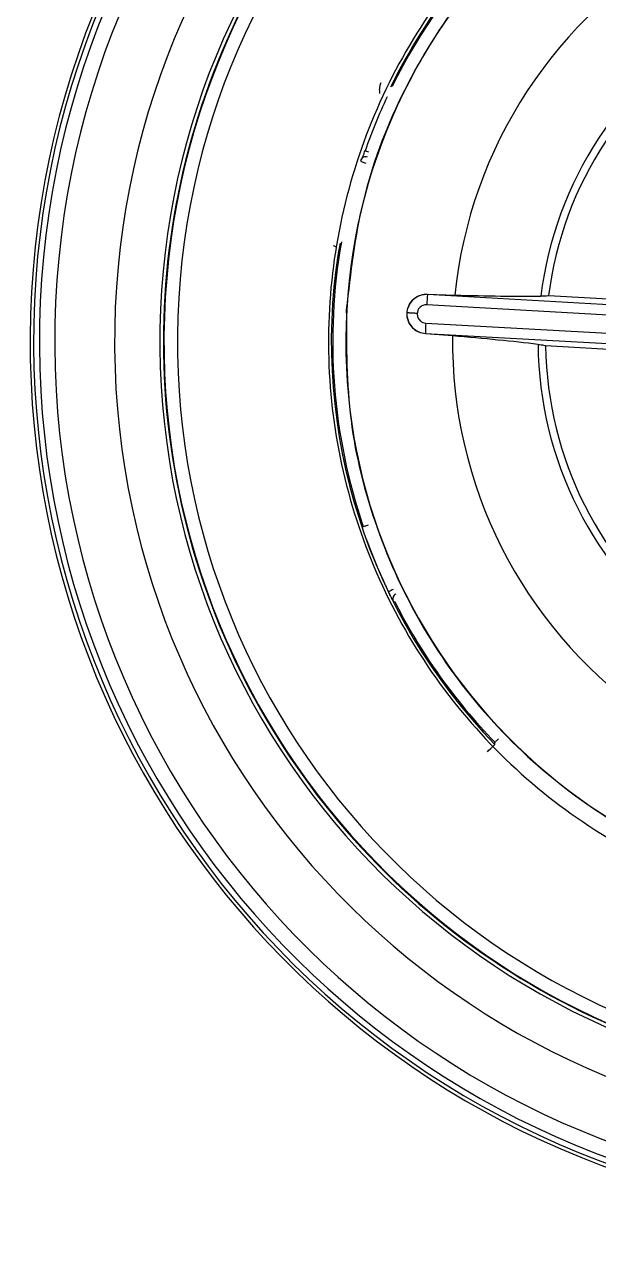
# Model space of a CAD drawing. Extents: x 525 to 609, y 649 to 778.
# Drawn here: x 558.475 to 559.129, y 727.559 to 728.946 of the extents above; entities that cross this region are included whole.
import ezdxf

# ---------------------------------------------------------------- set-up
doc = ezdxf.new("R2010")
doc.units = 0
doc.header["$MEASUREMENT"] = 0
doc.layers.add('1', color=4, linetype='Continuous')

# ---------------------------------------------------------------- blocks, each defined once
blk = doc.blocks.new('JETSETTER')
at = {"layer": '1', "color": 3, "linetype": 'Continuous', "lineweight": 25}
for p, q in [((33.7371, 59.6635), (33.7315, 59.6654)), ((33.702, 59.569), (33.7019, 59.569)), ((33.705, 59.5615), (33.7053, 59.5614)), ((33.7072, 59.5727), (33.7053, 59.5614)), ((33.8069, 59.5148), (33.8378, 59.5137)), ((33.8069, 59.5148), (33.8069, 59.5144)), ((34.2362, 59.4899), (33.8069, 59.5144)), ((33.9445, 59.5132), (34.1921, 59.4992)), ((33.7144, 59.497), (33.7148, 59.497)), ((33.7836, 59.4934), (33.7842, 59.498)), ((33.7837, 59.4889), (33.7836, 59.4934)), ((34.2353, 59.4781), (33.806, 59.5027)), ((33.8048, 59.4818), (34.2342, 59.458)), ((33.8044, 59.47), (34.2337, 59.4462)), ((33.8044, 59.47), (33.8044, 59.4696)), ((33.8352, 59.4672), (33.8044, 59.4696)), ((34.1888, 59.4419), (33.9412, 59.4558))]:
    blk.add_line(p, q, dxfattribs=at)
at = {"layer": '1', "color": 3, "linetype": 'Continuous', "lineweight": 25, "flags": 128}
for points in [[(33.7315, 59.6654), (33.7311, 59.6663), (33.7308, 59.667)], [(33.6994, 59.5702), (33.7007, 59.5697), (33.7019, 59.569)], [(33.7392, 59.2521), (33.7381, 59.2517), (33.7371, 59.2513), (33.7361, 59.251), (33.7353, 59.2507), (33.7346, 59.2505), (33.7341, 59.2503), (33.7338, 59.2502), (33.7336, 59.2502)], [(33.7677, 59.1788), (33.7666, 59.1783), (33.7656, 59.1778), (33.7647, 59.1773), (33.7639, 59.177), (33.7633, 59.1766), (33.7628, 59.1764), (33.7625, 59.1762), (33.7623, 59.1762)], [(33.7694, 59.1649), (33.7685, 59.1653), (33.7678, 59.1656)], [(33.8876, 59.0091), (33.8868, 59.0083), (33.886, 59.0075), (33.8852, 59.0068), (33.8846, 59.0062), (33.8841, 59.0057), (33.8837, 59.0053), (33.8834, 59.0051), (33.8833, 59.005)], [(33.8835, 59.0026), (33.8834, 59.0039), (33.8833, 59.005)], [(33.875, 58.9943), (33.8767, 58.9959), (33.8783, 58.9975), (33.8797, 58.9989), (33.881, 59.0001), (33.882, 59.0011), (33.8828, 59.0019), (33.8833, 59.0024), (33.8835, 59.0026)]]:
    blk.add_lwpolyline(points, dxfattribs=at)
at = {"layer": '1', "color": 3, "linetype": 'Continuous', "lineweight": 25}
for centre, radius, start, end in [((34.3546, 59.461), 1, 86.7787, 266.7787), ((34.3546, 59.461), 0.9961, 90.3115, 180.3115), ((34.3546, 59.461), 0.9895, 90.3115, 270.3115), ((34.3546, 59.461), 0.972, 90.3115, 270.3115), ((34.3546, 59.461), 0.9039, 90.6551, 270.3115), ((34.3546, 59.461), 0.8524, 90.6551, 270.3115), ((34.3546, 59.461), 0.8477, 86.7787, 266.4239), ((34.3546, 59.461), 0.8324, 86.7787, 266.4239), ((34.3546, 59.461), 0.6408, 86.7787, 176.7787), ((34.3546, 59.461), 0.6557, 116.8364, 153.7527), ((34.3546, 59.461), 0.8484, 136.6707, 250.2868), ((34.3546, 59.461), 0.6569, 129.5085, 153.8673), ((34.3546, 59.461), 0.5194, 119.3114, 174.1721), ((34.3546, 59.461), 0.422, 120.453, 173.0135), ((34.3546, 59.461), 0.4134, 120.7198, 172.7492), ((34.3546, 59.461), 0.6557, 154.9075, 160.6816), ((33.7364, 59.6651), 0.00591, 67.8598, 161.672), ((32.3275, 55.6524), 4.2647, 70.6575, 70.7182), ((34.3546, 59.461), 0.6557, 170.0641, 198.7527), ((34.3546, 59.461), 0.6573, 171.2067, 224.2206), ((33.9959, 59.4945), 0.1901, 173.9978, 177.554), ((34.3546, 59.461), 0.6408, 176.7787, 266.7787), ((33.995, 59.4685), 0.1906, 176.0063, 179.553), ((34.3546, 59.461), 0.5194, 179.3113, 234.1721), ((34.3546, 59.461), 0.9961, 180.3115, 270.3115), ((34.3546, 59.461), 0.422, 180.453, 233.0135), ((34.3546, 59.461), 0.4134, 180.7198, 232.7492), ((34.3546, 59.461), 0.6571, 199.9075, 205.6816), ((33.7731, 59.1682), 0.00591, 112.8184, 206.7003), ((34.3546, 59.461), 0.6557, 206.8364, 224.0587)]:
    blk.add_arc(centre, radius, start, end, dxfattribs=at)
for points, knots in [([(33.1223, 60.6932), (33.1161, 60.687), (33.1037, 60.6745), (33.0855, 60.6554), (33.0675, 60.6361), (33.0499, 60.6165), (33.0326, 60.5967), (33.0156, 60.5766), (32.999, 60.5563), (32.9826, 60.5357), (32.9665, 60.5149), (32.9508, 60.4938), (32.9353, 60.4725), (32.9202, 60.4509), (32.8783, 60.3893), (32.815, 60.2838), (32.7419, 60.1289), (32.6842, 59.9676), (32.6426, 59.8015), (32.6174, 59.632), (32.6091, 59.461), (32.6174, 59.2899), (32.6426, 59.1204), (32.6842, 58.9542), (32.742, 58.7929), (32.8152, 58.638), (32.9033, 58.4912), (33.0053, 58.3536), (33.1203, 58.2267), (33.2472, 58.1116), (33.3848, 58.0097), (33.5317, 57.9215), (33.6866, 57.8484), (33.8478, 57.7906), (34.014, 57.749), (34.1834, 57.7238), (34.3545, 57.7155), (34.5256, 57.7238), (34.695, 57.749), (34.8612, 57.7906), (35.0224, 57.8483), (35.1773, 57.9215), (35.2893, 57.9886), (35.3631, 58.0395), (35.4026, 58.0683), (35.4412, 58.0982), (35.479, 58.1292), (35.5159, 58.1613), (35.5519, 58.1943), (35.5752, 58.2172), (35.5868, 58.2287)], [0, 0, 0, 0, 0.004827, 0.009647, 0.014461, 0.019271, 0.024078, 0.028882, 0.033686, 0.038489, 0.043293, 0.048099, 0.052908, 0.057722, 0.062541, 0.093781, 0.125035, 0.156273, 0.187523, 0.218772, 0.250007, 0.281251, 0.312511, 0.343765, 0.375021, 0.40627, 0.437519, 0.468758, 0.500007, 0.53125, 0.562493, 0.593739, 0.624988, 0.656237, 0.687489, 0.718733, 0.749986, 0.781233, 0.812476, 0.843717, 0.874964, 0.906209, 0.937455, 0.946406, 0.95534, 0.964264, 0.973185, 0.98211, 0.991046, 1, 1, 1, 1]), ([(34.3917, 60.1204), (34.3484, 60.1204), (34.2618, 60.1203), (34.1351, 60.0881), (34.0169, 60.0337), (33.9117, 59.9567), (33.8235, 59.8608), (33.7557, 59.7495), (33.7109, 59.6271), (33.6909, 59.4983), (33.6963, 59.3681), (33.7271, 59.2415), (33.782, 59.1233), (33.8588, 59.0181), (33.9548, 58.9298), (34.0661, 58.8624), (34.1884, 58.8162), (34.2744, 58.8064), (34.3174, 58.8015)], [0, 0, 0, 0, 0.0625, 0.125, 0.1875, 0.25, 0.3125, 0.374999, 0.4375, 0.5, 0.5625, 0.625, 0.6875, 0.75, 0.8125, 0.875, 0.9375, 1, 1, 1, 1]), ([(34.3906, 60.1011), (34.3486, 60.1011), (34.2645, 60.101), (34.1415, 60.0698), (34.0268, 60.0169), (33.9247, 59.9421), (33.839, 59.8491), (33.7735, 59.741), (33.7287, 59.6223), (33.7192, 59.5388), (33.7144, 59.497)], [0, 0, 0, 0, 0.125, 0.250001, 0.375001, 0.500001, 0.625001, 0.75, 0.875002, 1, 1, 1, 1]), ([(33.7525, 59.7429), (33.7525, 59.743), (33.7526, 59.7432), (33.7526, 59.7437), (33.7525, 59.7451), (33.7522, 59.7477), (33.7526, 59.7516), (33.7536, 59.7542), (33.7542, 59.7555)], [0, 0, 0, 0, 0.025671, 0.05754, 0.105808, 0.361046, 0.664996, 1, 1, 1, 1]), ([(33.7308, 59.667), (33.731, 59.6676), (33.7314, 59.6685), (33.7324, 59.6696), (33.733, 59.6705), (33.7336, 59.6717), (33.7343, 59.6734), (33.7349, 59.6754), (33.7354, 59.6769), (33.7357, 59.6779)], [0, 0, 0, 0, 0.121529, 0.210961, 0.316327, 0.528499, 0.66711, 0.790694, 1, 1, 1, 1]), ([(33.7308, 59.667), (33.7308, 59.667), (33.7308, 59.667), (33.7308, 59.667), (33.7308, 59.667)], [0, 0, 0, 0, 0.559021, 1, 1, 1, 1]), ([(33.7842, 59.498), (33.7851, 59.5003), (33.7869, 59.5051), (33.7923, 59.5106), (33.7992, 59.5143), (33.8043, 59.5146), (33.8069, 59.5148)], [0, 0, 0, 0, 0.243207, 0.488284, 0.739119, 1, 1, 1, 1]), ([(33.8069, 59.5144), (33.8043, 59.5143), (33.7993, 59.5141), (33.7924, 59.5105), (33.7869, 59.5051), (33.7851, 59.5003), (33.7842, 59.498)], [0, 0, 0, 0, 0.249971, 0.49997, 0.749992, 1, 1, 1, 1]), ([(33.8378, 59.5137), (33.8558, 59.5132), (33.8927, 59.5123), (33.9211, 59.5123), (33.9357, 59.5123)], [0, 0, 0, 0, 0.4872036, 1, 1, 1, 1]), ([(33.9445, 59.5131), (33.944, 59.5129), (33.9432, 59.5124), (33.9382, 59.5123), (33.9357, 59.5123)], [0, 0, 0, 0, 0.499967, 1, 1, 1, 1]), ([(33.7144, 59.497), (33.7145, 59.455), (33.7145, 59.3709), (33.7458, 59.2479), (33.7987, 59.1332), (33.8734, 59.0311), (33.9665, 58.9454), (34.0745, 58.8799), (34.1932, 58.8351), (34.2768, 58.8256), (34.3185, 58.8209)], [0, 0, 0, 0, 0.125002, 0.25, 0.375002, 0.5, 0.625001, 0.75, 0.875, 1, 1, 1, 1]), ([(33.7951, 59.4928), (33.7941, 59.4928), (33.7919, 59.493), (33.789, 59.4931), (33.7867, 59.4933), (33.7851, 59.4934), (33.7839, 59.4934), (33.7837, 59.4934), (33.7836, 59.4934)], [0, 0, 0, 0, 0.164212, 0.392025, 0.529775, 0.680065, 0.838661, 1, 1, 1, 1]), ([(33.806, 59.5027), (33.8045, 59.5025), (33.8014, 59.5023), (33.7978, 59.4997), (33.7956, 59.4964), (33.7953, 59.494), (33.7951, 59.4928)], [0, 0, 0, 0, 0.282437, 0.561944, 0.778069, 1, 1, 1, 1]), ([(33.7951, 59.4928), (33.7952, 59.4912), (33.7954, 59.4882), (33.798, 59.4846), (33.8013, 59.4823), (33.8036, 59.482), (33.8048, 59.4818)], [0, 0, 0, 0, 0.2809494, 0.5602303, 0.7805794, 1, 1, 1, 1]), ([(33.7837, 59.4889), (33.7843, 59.4864), (33.7856, 59.4815), (33.7904, 59.4755), (33.7968, 59.4712), (33.8019, 59.4704), (33.8044, 59.47)], [0, 0, 0, 0, 0.250007, 0.500055, 0.75005, 1, 1, 1, 1]), ([(33.8044, 59.4696), (33.8018, 59.4701), (33.7968, 59.4709), (33.7903, 59.4754), (33.7855, 59.4815), (33.7843, 59.4865), (33.7837, 59.4889)], [0, 0, 0, 0, 0.259498, 0.513478, 0.760763, 1, 1, 1, 1]), ([(33.9325, 59.4576), (33.9181, 59.4593), (33.8899, 59.4625), (33.8531, 59.4657), (33.8352, 59.4672)], [0, 0, 0, 0, 0.5122843, 1, 1, 1, 1]), ([(33.9325, 59.4576), (33.935, 59.4573), (33.94, 59.4567), (33.9408, 59.4561), (33.9412, 59.4558)], [0, 0, 0, 0, 0.50003, 1, 1, 1, 1]), ([(33.7667, 59.1674), (33.7664, 59.168), (33.7658, 59.1693), (33.7641, 59.1725), (33.7629, 59.175), (33.7623, 59.1762)], [0, 0, 0, 0, 0.302196, 0.65612, 1, 1, 1, 1]), ([(33.7678, 59.1656), (33.7677, 59.1657), (33.7676, 59.1658), (33.7669, 59.1671), (33.7667, 59.1674)], [0, 0, 0, 0, 0.748598, 1, 1, 1, 1])]:
    blk.add_open_spline(points, degree=3, knots=knots, dxfattribs=at)

msp = doc.modelspace()

# ---------------------------------------------------------------- block references
at = {"layer": '1'}
msp.add_blockref('JETSETTER', (525.1273, 669.1243), dxfattribs=at)

doc.saveas('drawing.dxf')
